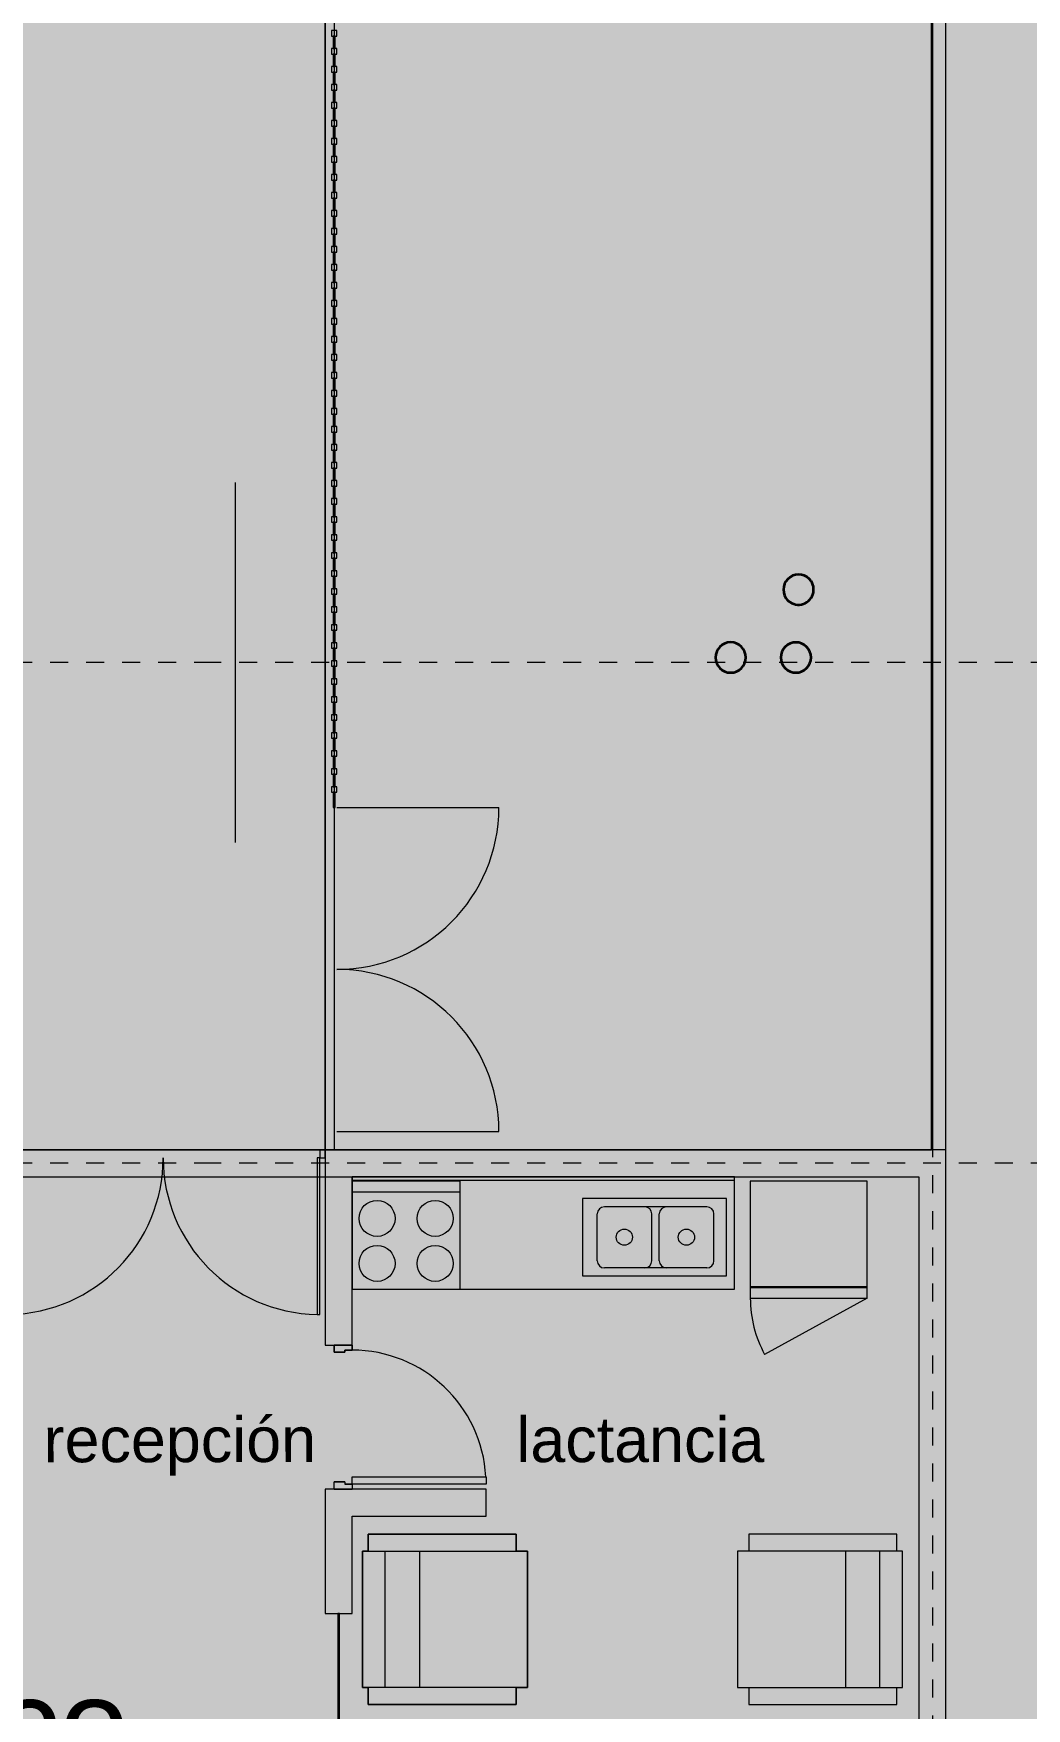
# Model space of a CAD drawing. Header units: metres. Extents: x -11.7 to 73.2, y 41.7 to 99.3.
# Drawn here: x 49.39 to 54.91, y 52.81 to 62.12 of the extents above; entities that cross this region are included whole.
import ezdxf

# ---------------------------------------------------------------- set-up
doc = ezdxf.new("R2010")
doc.units = ezdxf.units.M
doc.linetypes.add('LíneaDeRejilla', pattern=[0.021, 0.012, -0.003, 0.003, -0.003])
for name, color, linetype, lineweight in [('A-BRND', 11, 'Continuous', 5), ('A-DETL', 3, 'Continuous', 5), ('A-DETL-3', 151, 'Continuous', 5), ('A-DETL-GENF', 92, 'Continuous', 5), ('A-GLAZ-CURT', 52, 'Continuous', 9), ('A-GLAZ-CWMG', 51, 'Continuous', 13), ('A-MUEB', 31, 'Continuous', 5), ('A-MURO', 113, 'Continuous', 9), ('A-MURO-ACHU', 111, 'Continuous', 9), ('A-PISO', 51, 'Continuous', 9), ('A-PISO-ACHU', 8, 'Continuous', 9), ('A-PUER', 31, 'Continuous', 5), ('A-PUER-MARC', 31, 'Continuous', 5), ('A-TEXT-NOTA', 2, 'Continuous', 5), ('A-VENT-CORT', 52, 'Continuous', 5), ('A-VENT-CORT-MARC', 51, 'Continuous', 5), ('A-WALL', 113, 'Continuous', 18), ('S-COLS-SYMB', 171, 'Continuous', 35), ('S-REJI', 1, 'Continuous', 5)]:
    doc.layers.add(name, color=color, linetype=linetype, lineweight=lineweight)
doc.styles.add('Arial', font='arial.ttf', dxfattribs={"height": 0.5})
doc.styles.add('Arial_3', font='arial.ttf', dxfattribs={"height": 0.25})

# ---------------------------------------------------------------- blocks, each defined once
blk = doc.blocks.new('Top Rail Type - Top Rail_Internal_-1329734-Nivel 1')
at = {"layer": 'A-BRND'}
for p, q in [((51.0116, 55.9169), (51.0116, 72.1163)), ((51.0116, 72.1163), (51.0116, 55.9169)), ((51.0616, 72.1163), (51.0616, 55.9169)), ((51.0616, 72.1163), (51.0616, 55.9169)), ((51.0116, 55.9169), (51.0116, 55.9169)), ((51.0116, 55.9169), (51.0616, 55.9169)), ((51.0616, 55.9169), (51.0116, 55.9169)), ((51.0616, 55.9169), (51.0616, 55.9169))]:
    blk.add_line(p, q, dxfattribs=at)
blk = doc.blocks.new('PuertaVentana-Batiente-2Cuerpos-ConDivisionHorizontal - 1800x2000 - Division 80-1717527-Nivel 1')
at = {"layer": 'A-PUER'}
for p, q in [((-0.855, 0.84), (-0.87, 0.84)), ((-0.87, 0.84), (-0.87, -0.03)), ((-0.855, -0.03), (-0.855, 0.84)), ((0.855, -0.03), (0.855, 0.84)), ((0.855, 0.84), (0.87, 0.84)), ((0.87, 0.84), (0.87, -0.03)), ((-0.9, -0.03), (-0.9, -0.075)), ((-0.87, -0.03), (-0.9, -0.03)), ((-0.9, -0.075), (-0.87, -0.075)), ((-0.87, -0.075), (-0.87, -0.03)), ((-0.87, -0.03), (-0.855, -0.03)), ((0.87, -0.03), (0.855, -0.03)), ((0.87, -0.075), (0.87, -0.03)), ((0.87, -0.03), (0.9, -0.03)), ((0.9, -0.075), (0.87, -0.075)), ((0.9, -0.03), (0.9, -0.075))]:
    blk.add_line(p, q, dxfattribs=at)
for centre, start, end in [((-0.87, -0.03), 360, 89.01209), ((0.87, -0.03), 90.98791, 180)]:
    blk.add_arc(centre, 0.87, start, end, dxfattribs=at)
blk = doc.blocks.new('Panel de sistema - Vidrio-10-1439889-Nivel 1')
at = {"layer": 'A-GLAZ-CURT'}
for p, q in [((0.035, 0.005), (-0.035, 0.005)), ((-0.035, 0.005), (-0.035, -0.005)), ((0.035, -0.005), (0.035, 0.005)), ((-0.035, -0.005), (0.035, -0.005))]:
    blk.add_line(p, q, dxfattribs=at)
at = {"layer": 'A-VENT-CORT'}
for p, q in [((-0.035, 0.005), (-0.035, 0.005)), ((0.035, 0.005), (0.035, 0.005)), ((-0.035, -0.005), (-0.035, -0.005)), ((0.035, -0.005), (0.035, -0.005))]:
    blk.add_line(p, q, dxfattribs=at)
blk = doc.blocks.new('Panel de sistema - Vidrio-10-1504271-Nivel 1')
at = {"layer": 'A-GLAZ-CURT'}
for p, q in [((0.0425, 0.005), (-0.0425, 0.005)), ((-0.0425, 0.005), (-0.0425, -0.005)), ((0.0425, -0.005), (0.0425, 0.005)), ((-0.0425, -0.005), (0.0425, -0.005))]:
    blk.add_line(p, q, dxfattribs=at)
at = {"layer": 'A-VENT-CORT'}
for p, q in [((-0.0425, 0.005), (-0.0425, 0.005)), ((0.0425, 0.005), (0.0425, 0.005)), ((-0.0425, -0.005), (-0.0425, -0.005)), ((0.0425, -0.005), (0.0425, -0.005))]:
    blk.add_line(p, q, dxfattribs=at)
blk = doc.blocks.new('Montante rectangular - 30x30-1439872-Nivel 1')
at = {"layer": 'A-GLAZ-CWMG'}
for p, q in [((-0.015, 0.015), (0.015, 0.015)), ((-0.015, -0.015), (-0.015, 0.015)), ((0.015, 0.015), (0.015, -0.015)), ((0.015, -0.015), (-0.015, -0.015))]:
    blk.add_line(p, q, dxfattribs=at)
at = {"layer": 'A-VENT-CORT-MARC'}
for p, q in [((-0.015, 0.015), (-0.015, 0.015)), ((0.015, 0.015), (0.015, 0.015)), ((-0.015, -0.015), (-0.015, -0.015)), ((0.015, -0.015), (0.015, -0.015))]:
    blk.add_line(p, q, dxfattribs=at)
blk = doc.blocks.new('M_Door-Curtain-Wall-Double-Storefront - M_Door-Curtain-Wall-Double-Storefront-1504195-Nivel 1')
at = {"layer": 'A-PUER'}
for p, q in [((-0.9, -0.01555), (-0.9, -0.91555)), ((0.9, -0.01555), (0.9, -0.91555))]:
    blk.add_line(p, q, dxfattribs=at)
for centre, start, end in [((-0.9, -0.01555), 270, 360), ((0.9, -0.01555), 180, 270)]:
    blk.add_arc(centre, 0.9, start, end, dxfattribs=at)
blk = doc.blocks.new('M_Counter Top - 600mm Depth-1711526-Nivel 1')
at = {"layer": 'A-MUEB'}
for p, q in [((0.9245, 0), (-1.2005, 0)), ((-1.2005, 0), (-1.2005, -0.625)), ((0.9245, -0.625), (0.9245, 0)), ((-1.2005, -0.019), (0.9245, -0.019)), ((-1.2005, -0.625), (0.9245, -0.625))]:
    blk.add_line(p, q, dxfattribs=at)
blk = doc.blocks.new('Panel de sistema - Vidrio-10-1717792-Nivel 1')
at = {"layer": 'A-GLAZ-CURT'}
for p, q in [((0.4875, 0.005), (-0.4875, 0.005)), ((-0.4875, 0.005), (-0.4875, -0.005)), ((0.4875, -0.005), (0.4875, 0.005)), ((-0.4875, -0.005), (0.4875, -0.005))]:
    blk.add_line(p, q, dxfattribs=at)
at = {"layer": 'A-VENT-CORT'}
for p, q in [((-0.4875, 0.005), (-0.4875, 0.005)), ((0.4875, 0.005), (0.4875, 0.005)), ((-0.4875, -0.005), (-0.4875, -0.005)), ((0.4875, -0.005), (0.4875, -0.005))]:
    blk.add_line(p, q, dxfattribs=at)
blk = doc.blocks.new('Puerta-Batiente-HojaEnCelosia - 800x2200-1053515-Nivel 1')
at = {"layer": 'A-PUER'}
for p, q in [((-0.372, -0.819), (-0.372, -0.075)), ((-0.372, -0.075), (-0.332, -0.075)), ((-0.332, -0.075), (-0.332, -0.819)), ((-0.332, -0.819), (-0.372, -0.819))]:
    blk.add_line(p, q, dxfattribs=at)
blk.add_arc((-0.372, -0.075), 0.744, 273.0819, 0, dxfattribs=at)
at = {"layer": 'A-PUER-MARC', "lineweight": 9}
for p, q in [((-0.4, 0.025), (-0.36, 0.025)), ((-0.4, -0.075), (-0.4, 0.025)), ((-0.36, 0.025), (-0.36, -0.035)), ((0.36, 0.025), (0.4, 0.025)), ((0.36, -0.035), (0.36, 0.025)), ((0.4, 0.025), (0.4, -0.075)), ((-0.372, -0.075), (-0.4, -0.075)), ((-0.372, -0.035), (-0.372, -0.075)), ((-0.36, -0.035), (-0.372, -0.035)), ((0.372, -0.035), (0.36, -0.035)), ((0.372, -0.075), (0.372, -0.035)), ((0.4, -0.075), (0.372, -0.075))]:
    blk.add_line(p, q, dxfattribs=at)
at = {"layer": 'A-PUER-MARC'}
for p, q in [((-0.4, 0.025), (-0.4, 0.025)), ((-0.4, 0.025), (-0.4, -0.075)), ((-0.4, 0.025), (-0.36, 0.025)), ((-0.36, -0.035), (-0.36, 0.025)), ((-0.36, 0.025), (-0.36, 0.025)), ((0.36, 0.025), (0.36, -0.035)), ((0.4, 0.025), (0.36, 0.025)), ((0.36, 0.025), (0.36, 0.025)), ((0.4, -0.075), (0.4, 0.025)), ((0.4, 0.025), (0.4, 0.025)), ((-0.372, -0.075), (-0.4, -0.075)), ((-0.4, -0.075), (-0.4, -0.075)), ((-0.372, -0.035), (-0.372, -0.035)), ((-0.36, -0.035), (-0.372, -0.035)), ((-0.372, -0.075), (-0.372, -0.035)), ((-0.372, -0.075), (-0.372, -0.075)), ((-0.36, -0.035), (-0.36, -0.035)), ((0.36, -0.035), (0.372, -0.035)), ((0.36, -0.035), (0.36, -0.035)), ((0.372, -0.035), (0.372, -0.075)), ((0.372, -0.035), (0.372, -0.035)), ((0.372, -0.075), (0.4, -0.075)), ((0.372, -0.075), (0.372, -0.075)), ((0.4, -0.075), (0.4, -0.075))]:
    blk.add_line(p, q, dxfattribs=at)
blk = doc.blocks.new('M_ Estufa 1 2D - M_ Estufa 1 2D-1707320-Nivel 1')
at = {"layer": 'A-DETL-GENF'}
for p, q in [((0.3, 0.3594), (-0.3, 0.3594)), ((-0.3, 0.3594), (-0.3, -0.2406)), ((-0.3, 0.3), (0.3, 0.3)), ((0.3, -0.2406), (0.3, 0.3594)), ((-0.3, -0.2406), (0.3, -0.2406))]:
    blk.add_line(p, q, dxfattribs=at)
for centre in [(-0.1616, 0.1533), (0.1616, 0.1533), (-0.1616, -0.0967), (0.1616, -0.0967)]:
    blk.add_circle(centre, 0.1, dxfattribs=at)
blk = doc.blocks.new('M- Nevera - 2D - M- Nevera - 2D-1708126-Nivel 1')
at = {"layer": 'A-DETL-GENF'}
for p, q in [((0.3077, 0.3594), (-0.3423, 0.3594)), ((-0.3423, 0.3594), (-0.3423, -0.2906)), ((0.3077, -0.2906), (0.3077, 0.3594)), ((-0.3423, -0.225), (0.3077, -0.225)), ((-0.3423, -0.23), (0.3077, -0.23)), ((-0.3423, -0.2906), (0.3077, -0.2906)), ((0.3077, -0.2906), (-0.2626, -0.6023))]:
    blk.add_line(p, q, dxfattribs=at)
blk.add_arc((0.3077, -0.2906), 0.65, 180, 208.66021, dxfattribs=at)
blk = doc.blocks.new('M_Poceta SOCODA Doble 80x43 2d_ - M_Poceta SOCODA Doble 80x43 2d_-1708564-Nivel 1')
at = {"layer": 'A-DETL-GENF'}
for p, q in [((0.8, 0.43), (0, 0.43)), ((0, 0.43), (0, 0)), ((0.1093, 0.3864), (0.3332, 0.3864)), ((0.3332, 0.3864), (0.4543, 0.3864)), ((0.4543, 0.3864), (0.6782, 0.3864)), ((0.8, 0), (0.8, 0.43)), ((0.0693, 0.3475), (0.0693, 0.0863)), ((0.3732, 0.3475), (0.3732, 0.0863)), ((0.4143, 0.3475), (0.4143, 0.0863)), ((0.7182, 0.3475), (0.7182, 0.0863)), ((0, 0), (0.8, 0)), ((0.1093, 0.0474), (0.3332, 0.0474)), ((0.3332, 0.0474), (0.4543, 0.0474)), ((0.4543, 0.0474), (0.6782, 0.0474))]:
    blk.add_line(p, q, dxfattribs=at)
for centre in [(0.2225, 0.2158), (0.5675, 0.2158)]:
    blk.add_circle(centre, 0.045, dxfattribs=at)
for centre, start, end in [((0.1093, 0.3464), 90, 178.41109), ((0.3332, 0.3464), 1.58891, 90), ((0.4543, 0.3464), 90, 178.41109), ((0.6782, 0.3464), 1.58891, 90), ((0.1093, 0.0874), 181.58891, 270), ((0.3332, 0.0874), 270, 358.41109), ((0.4543, 0.0874), 181.58891, 270), ((0.6782, 0.0874), 270, 358.41109)]:
    blk.add_arc(centre, 0.04, start, end, dxfattribs=at)
blk = doc.blocks.new('PoltronaTipo02-Planta - PoltronaTipo02-Planta-950186-Nivel 1')
at = {"layer": 'A-DETL-GENF'}
for p, q in [((-0.3789, 0.4263), (-0.4737, 0.4263)), ((-0.4737, 0.4263), (-0.4737, -0.3947)), ((-0.3789, 0.4263), (-0.4737, 0.4263)), ((-0.4737, 0.4263), (-0.4737, -0.3947)), ((0.3789, 0.4579), (-0.3789, 0.4579)), ((-0.3789, 0.4579), (-0.3789, 0.4263)), ((0.3789, 0.4579), (-0.3789, 0.4579)), ((-0.3789, 0.4579), (-0.3789, -0.4579)), ((0.3789, 0.4263), (0.3789, 0.4579)), ((0.3789, -0.4579), (0.3789, 0.4579)), ((0.4737, 0.4263), (0.3789, 0.4263)), ((0.4737, 0.4263), (0.3789, 0.4263)), ((0.4737, -0.3947), (0.4737, 0.4263)), ((0.4737, -0.3947), (0.4737, 0.4263)), ((0.3789, 0.3316), (-0.3789, 0.3316)), ((-0.3789, 0.1421), (0.3789, 0.1421)), ((-0.4737, -0.3947), (-0.3789, -0.3947)), ((-0.4737, -0.3947), (-0.3789, -0.3947)), ((-0.3789, -0.3947), (-0.3789, -0.4579)), ((-0.3789, -0.4579), (0.3789, -0.4579)), ((-0.3789, -0.4579), (0.3789, -0.4579)), ((0.3789, -0.4579), (0.3789, -0.3947)), ((0.3789, -0.3947), (0.4737, -0.3947)), ((0.3789, -0.3947), (0.4737, -0.3947))]:
    blk.add_line(p, q, dxfattribs=at)
blk = doc.blocks.new('PoltronaTipo02-Planta - PoltronaTipo02-Planta-1728848-Nivel 1')
at = {"layer": 'A-DETL-GENF'}
for p, q in [((-0.3789, 0.3947), (-0.4737, 0.3947)), ((-0.4737, 0.3947), (-0.4737, -0.4263)), ((-0.4737, -0.4263), (-0.4737, 0.3947)), ((-0.4737, 0.3947), (-0.3789, 0.3947)), ((0.3789, 0.4579), (-0.3789, 0.4579)), ((-0.3789, 0.4579), (-0.3789, 0.3947)), ((-0.3789, -0.4579), (-0.3789, 0.4579)), ((-0.3789, 0.4579), (0.3789, 0.4579)), ((0.3789, 0.3947), (0.3789, 0.4579)), ((0.3789, 0.4579), (0.3789, -0.4579)), ((0.4737, 0.3947), (0.3789, 0.3947)), ((0.3789, 0.3947), (0.4737, 0.3947)), ((0.4737, -0.4263), (0.4737, 0.3947)), ((0.4737, 0.3947), (0.4737, -0.4263)), ((-0.3789, -0.1421), (0.3789, -0.1421)), ((0.3789, -0.3316), (-0.3789, -0.3316)), ((-0.4737, -0.4263), (-0.3789, -0.4263)), ((-0.3789, -0.4263), (-0.4737, -0.4263)), ((-0.3789, -0.4263), (-0.3789, -0.4579)), ((-0.3789, -0.4579), (0.3789, -0.4579)), ((0.3789, -0.4579), (-0.3789, -0.4579)), ((0.3789, -0.4579), (0.3789, -0.4263)), ((0.3789, -0.4263), (0.4737, -0.4263)), ((0.4737, -0.4263), (0.3789, -0.4263))]:
    blk.add_line(p, q, dxfattribs=at)

msp = doc.modelspace()

# ---------------------------------------------------------------- hatches: boundary and pattern name
at = {"layer": 'A-DETL-GENF'}
for color, points in [(10, [(20.1517, 57.7169), (47.9687, 73.2846), (49.2072, 71.0877), (54.3808, 73.9965), (54.3808, 55.9169), (49.2365, 55.9169), (49.2365, 57.7169)]), (7, [(54.4615, 48.3419), (54.4615, 48.2669), (42.0765, 48.2669), (42.0765, 55.9169), (54.4615, 55.9169)])]:
    msp.add_hatch(color=color, dxfattribs=at).paths.add_polyline_path(points, flags=0)
at = {"layer": 'A-MURO-ACHU', "lineweight": 5}
h = msp.add_hatch(color=256, dxfattribs=at)
h.paths.add_polyline_path([(51.0116, 55.7669), (51.0116, 55.9169), (54.4615, 55.9169), (54.4615, 55.7669), (54.3115, 55.7669), (51.1616, 55.7669)], flags=0)
h.paths.add_polyline_path([(42.9965, 55.7669), (42.9965, 55.9169), (49.2116, 55.9169), (49.2116, 55.7669), (49.0616, 55.7669), (47.5616, 55.7669), (47.4116, 55.7669), (43.0865, 55.7669)], flags=0)
h = msp.add_hatch(color=256, dxfattribs=at)
h.paths.add_polyline_path([(51.0116, 54.032), (51.1616, 54.032), (51.1616, 53.882), (51.1616, 53.3419), (51.0116, 53.3419)], flags=0)
h.paths.add_polyline_path([(51.0116, 55.7669), (51.1616, 55.7669), (51.1616, 54.832), (51.0116, 54.832)], flags=0)
for points in [[(54.3115, 55.7669), (54.4615, 55.7669), (54.4615, 48.2669), (54.3115, 48.2669), (54.3115, 48.4169)], [(51.1616, 53.882), (51.1616, 54.032), (51.9056, 54.032), (51.9056, 53.882)]]:
    msp.add_hatch(color=256, dxfattribs=at).paths.add_polyline_path(points, flags=0)
at = {"layer": 'A-PISO-ACHU', "lineweight": 5}
h = msp.add_hatch(color=256, dxfattribs=at)
edge = h.paths.add_edge_path(flags=0)
edge.add_line((-11.7445, 67.4776), (-11.7445, 68.9916))
edge.add_line((-11.7445, 68.9916), (20.6801, 87.2404))
edge.add_line((20.6801, 87.2404), (42.7634, 99.3209))
edge.add_line((42.7634, 99.3209), (49.0143, 99.3209))
edge.add_line((49.0143, 99.3209), (22.1357, 84.6171))
edge.add_line((22.1357, 84.6171), (-8.4217, 67.4192))
edge.add_arc((-9.9695, 75.3717), 8.1018, 263.70195, 281.01358, ccw=False)
edge.add_arc((-12.5327, 60.5221), 7, 76.16032, 83.5347)
h.paths.add_polyline_path([(73.1577, 99.3209), (73.1577, 41.6604)], flags=0)
edge = h.paths.add_edge_path(flags=0)
edge.add_line((69.8508, 99.3209), (73.1577, 99.3209))
edge.add_line((65.9158, 97.1683), (69.8508, 99.3209))
edge = h.paths.add_edge_path(flags=0)
edge.add_line((73.1577, 51.9042), (73.1577, 50.9085))
edge.add_line((73.1577, 50.9085), (67.4094, 50.9125))
edge.add_line((67.4094, 50.9125), (67.406, 45.89))
edge.add_arc((67.7688, 48.868), 3, 197.80909, 263.05317, ccw=False)
edge.add_line((64.9126, 47.9505), (64.9265, 52.0568))
edge.add_arc((67.3569, 51.8382), 2.4403, 138.46961, 174.86173, ccw=False)
edge.add_line((65.5301, 53.4562), (67.4123, 55.1462))
edge.add_line((67.4123, 55.1462), (67.4382, 93.14))
edge.add_line((67.4382, 93.14), (65.5663, 94.5105))
edge.add_arc((67.872, 96.4299), 3, 186.29702, 219.77582, ccw=False)
edge.add_line((64.8901, 96.1008), (64.8898, 96.1793))
edge.add_line((64.8898, 96.1793), (64.8841, 98.083))
edge.add_arc((67.8714, 97.808), 3, 152.38667, 174.74085, ccw=False)
edge.add_arc((100.8135, 69.2922), 46.4949, 139.77062, 139.96788, ccw=False)
edge.add_line((65.3163, 99.3209), (73.1577, 99.3209))
edge.add_line((65.9178, 96.1564), (65.9158, 97.1683))
edge.add_arc((67.9002, 96.4214), 2, 187.61416, 217.58475)
edge.add_line((66.3153, 95.2015), (68.4157, 93.6638))
edge.add_line((68.4157, 93.6638), (68.4316, 51.911))
edge.add_line((68.4316, 51.911), (73.1577, 51.9042))
h.paths.add_polyline_path([(20.1051, 57.7169), (26.6837, 61.3986), (27.9973, 59.0622), (49.2365, 71.0357), (49.2365, 57.7169)], flags=0)
edge = h.paths.add_edge_path(flags=0)
edge.add_line((-5.7118, 46.0009), (54.4615, 46.0009))
edge.add_line((54.4615, 46.0009), (54.4615, 90.9023))
edge.add_line((54.4615, 90.9023), (26.9878, 75.8729))
edge.add_line((26.9878, 75.8729), (-6.3365, 57.1178))
edge.add_arc((5.0702, 53.3169), 12.0233, 127.35032, 161.5712, ccw=False)
edge.add_line((-2.2242, 62.8747), (25.5322, 78.4962))
edge.add_line((25.5322, 78.4962), (55.4126, 94.8421))
edge.add_arc((56.8058, 92.0337), 3.135, 2.60802, 116.38523, ccw=False)
edge.add_line((59.9376, 92.1763), (59.9338, 86.617))
edge.add_line((59.9338, 86.617), (57.4314, 79.6617))
edge.add_line((57.4314, 79.6617), (57.4109, 49.6328))
edge.add_line((57.4109, 49.6328), (57.4076, 44.7668))
edge.add_arc((59.4076, 44.7654), 2, 179.96092, 218.80926)
edge.add_line((57.8491, 43.512), (59.3383, 41.6604))
edge.add_line((59.3383, 41.6604), (54.9031, 41.6604))
edge.add_line((54.9031, 41.6604), (54.9045, 42.4666))
edge.add_line((54.9045, 42.4666), (49.9037, 42.473))
edge.add_line((49.9037, 42.473), (49.9031, 41.6604))
edge.add_line((49.9031, 41.6604), (40.8603, 41.6604))
edge.add_line((40.8603, 41.6604), (40.8489, 42.4259))
edge.add_line((40.8489, 42.4259), (19.6691, 42.4259))
edge.add_line((19.6691, 42.4259), (19.6628, 41.6604))
edge.add_line((19.6628, 41.6604), (-5.714, 41.6604))
edge.add_line((-5.714, 41.6604), (-5.7118, 46.0009))
h = msp.add_hatch(color=256, dxfattribs=at)
h.paths.add_polyline_path([(73.1577, 99.3209), (73.1577, 41.6604)], flags=0)
edge = h.paths.add_edge_path(flags=0)
edge.add_line((49.0166, 99.3209), (73.1577, 99.3209))
edge.add_line((65.2926, 99.3209), (73.1577, 99.3209))
edge.add_arc((100.8053, 69.3106), 46.4949, 139.80025, 140.00696)
edge.add_arc((67.8438, 97.8039), 3, 152.42575, 174.77992)
edge.add_line((64.8562, 98.0768), (64.8617, 96.6002))
edge.add_line((64.8617, 96.6002), (59.4653, 93.6433))
edge.add_arc((56.7821, 92.022), 3.135, 31.14184, 116.42431)
edge.add_line((55.387, 94.8295), (25.5178, 78.4632))
edge.add_line((25.5178, 78.4632), (-2.228, 62.8228))
edge.add_arc((5.0729, 53.27), 12.0233, 127.3894, 158.5358)
edge.add_arc((-12.5349, 60.4631), 7, 276.48335, 336.479, ccw=False)
edge.add_line((-11.7445, 53.5079), (-11.7445, 67.4184))
edge.add_arc((-12.5349, 60.4631), 7, 76.1994, 83.51665, ccw=False)
edge.add_arc((-9.9818, 75.3145), 8.1018, 263.74102, 281.05266)
edge.add_line((-8.4286, 67.3631), (22.1171, 84.5818))
edge.add_line((22.1171, 84.5818), (49.0166, 99.3209))
h = msp.add_hatch(color=256, dxfattribs=at)
h.paths.add_polyline_path([(5.0183, 49.0163), (5.8026, 47.6169), (10.8351, 47.6169), (10.8351, 50.9017), (9.2102, 49.9908), (8.6236, 51.0372)], flags=0)
h.paths.add_polyline_path([(54.3115, 87.2328), (50.3494, 85.0119), (52.1097, 81.8716), (54.3115, 83.1058)], flags=0)
h.paths.add_polyline_path([(47.9626, 73.2955), (20.0811, 57.6669), (44.0865, 57.6669), (44.0865, 68.1681), (49.2212, 71.0628)], flags=0)
h.paths.add_polyline_path([(-5.4663, 53.8623), (-1.1005, 56.3095), (-1.628, 57.2507), (44.0772, 82.8706), (44.6048, 81.9293), (54.4615, 87.4544), (54.4615, 80.7558), (54.2865, 80.6577), (54.2865, 77.0956), (54.4615, 77.1942), (54.4615, 74.0419), (51.0616, 72.1303), (51.0616, 55.9169), (54.4615, 55.9169), (54.4615, 48.2669), (53.7615, 48.2669), (53.7615, 47.4669), (12.1412, 47.4669), (12.1412, 48.2669), (10.9851, 48.2669), (10.9851, 47.4669), (1.8887, 47.4669), (2.2039, 47.6436), (1.3237, 49.2137), (-1.8602, 47.429)], flags=0)
h = msp.add_hatch(color=256, dxfattribs=at)
h.paths.add_polyline_path([(42.0615, 55.7669), (36.7162, 55.7669), (36.7162, 48.8519), (42.0615, 48.8519)], flags=0)
h.paths.add_polyline_path([(21.7835, 60.8543), (28.3799, 64.5519), (24.9032, 70.7542), (18.3074, 67.0556)], flags=0)
h.paths.add_polyline_path([(49.1615, 73.8961), (20.2087, 57.6669), (49.1615, 57.6669)], flags=0)
h.paths.add_polyline_path([(-5.4652, 53.8604), (-1.1055, 56.3078), (-1.6336, 57.2463), (-1.235, 57.4697), (-1.0431, 57.1276), (17.9155, 67.7547), (18.1041, 67.4184), (44.3273, 82.1177), (44.474, 81.856), (54.4615, 87.4544), (54.4615, 83.2306), (58.0015, 83.2306), (58.0015, 51.8919), (54.4615, 51.8919), (54.4615, 48.2669), (10.9851, 48.2669), (10.9851, 47.4669), (1.8887, 47.4669), (2.2257, 47.6558), (1.3454, 49.2261), (-1.8591, 47.4272)], flags=0)

# ---------------------------------------------------------------- linework, layer by layer
at = {"layer": 'A-DETL'}
for p, q in [((50.5116, 59.6242), (50.5116, 58.6242)), ((50.5116, 58.6242), (50.5116, 57.6242)), ((50.5116, 58.6242), (50.5116, 57.6242))]:
    msp.add_line(p, q, dxfattribs=at)
at = {"layer": 'A-DETL-3'}
for p, q in [((54.3808, 55.9169), (54.3808, 73.9965)), ((54.4615, 55.9169), (42.0765, 55.9169)), ((49.2365, 55.9169), (54.3808, 55.9169)), ((54.4615, 48.3419), (54.4615, 55.9169))]:
    msp.add_line(p, q, dxfattribs=at)
at = {"layer": 'A-MURO'}
msp.add_line((49.3115, 55.7669), (51.1616, 55.7669), dxfattribs=at)
at = {"layer": 'A-PISO'}
for p, q in [((54.4615, 46.0009), (54.4615, 90.9023)), ((54.3865, 80.7138), (54.3865, 55.9169)), ((51.0616, 72.1303), (51.0616, 55.9169)), ((51.0116, 55.9169), (42.1965, 55.9169))]:
    msp.add_line(p, q, dxfattribs=at)
at = {"layer": 'A-WALL'}
for p, q in [((54.4615, 55.9169), (51.0116, 55.9169)), ((51.0116, 55.9169), (51.0116, 54.832)), ((54.4615, 48.2669), (54.4615, 55.9169)), ((51.1616, 55.7669), (54.3115, 55.7669)), ((51.1616, 54.832), (51.1616, 55.7669)), ((54.3115, 55.7669), (54.3115, 48.4169)), ((51.0116, 54.832), (51.1616, 54.832)), ((51.0116, 54.032), (51.0116, 53.3419)), ((51.9056, 54.032), (51.0116, 54.032)), ((51.9056, 53.882), (51.9056, 54.032)), ((51.1616, 53.3419), (51.1616, 53.882)), ((51.1616, 53.882), (51.9056, 53.882)), ((51.0116, 53.3419), (51.1616, 53.3419))]:
    msp.add_line(p, q, dxfattribs=at)
at = {"layer": 'S-COLS-SYMB'}
for centre, radius, start, end in [((53.6422, 59.0285), 0.0841, 34, 214), ((53.6422, 59.0285), 0.0841, 214, 34), ((53.2652, 58.6515), 0.0842, 90, 270), ((53.2652, 58.6515), 0.0842, 270, 90), ((53.6278, 58.6515), 0.0841, 45, 225), ((53.6278, 58.6515), 0.0841, 225, 45)]:
    msp.add_arc(centre, radius, start, end, dxfattribs=at)
at = {"layer": 'S-REJI', "linetype": 'LíneaDeRejilla'}
for p, q in [((54.3865, 86.575), (54.3865, 52.4088)), ((50.3839, 58.6242), (6.7534, 58.6242)), ((56.6339, 58.6242), (50.3839, 58.6242)), ((50.3839, 55.8419), (6.7534, 55.8419)), ((56.6339, 55.8419), (50.3839, 55.8419))]:
    msp.add_line(p, q, dxfattribs=at)

# ---------------------------------------------------------------- block references
at = {"layer": 'A-BRND'}
msp.add_blockref('Top Rail Type - Top Rail_Internal_-1329734-Nivel 1', (0, 0), dxfattribs=at)
at = {"layer": 'A-DETL-GENF'}
for name, p in [('M_ Estufa 1 2D - M_ Estufa 1 2D-1707320-Nivel 1', (51.4616, 55.3825)), ('M- Nevera - 2D - M- Nevera - 2D-1708126-Nivel 1', (53.7166, 55.3825))]:
    msp.add_blockref(name, p, dxfattribs=at)
for name, p, rotation in [('M_Poceta SOCODA Doble 80x43 2d_ - M_Poceta SOCODA Doble 80x43 2d_-1708564-Nivel 1', (53.2416, 55.6472), 180), ('PoltronaTipo02-Planta - PoltronaTipo02-Planta-1728848-Nivel 1', (51.6775, 53.3084), 270.0000000000005), ('PoltronaTipo02-Planta - PoltronaTipo02-Planta-950186-Nivel 1', (53.7615, 53.3084), 269.9999999999995)]:
    msp.add_blockref(name, p, dxfattribs=dict(at, rotation=rotation))
at = {"layer": 'A-MUEB'}
msp.add_blockref('M_Counter Top - 600mm Depth-1711526-Nivel 1', (52.3621, 55.7669), dxfattribs=at)
at = {"layer": 'A-PUER'}
for name, p, rotation in [('M_Door-Curtain-Wall-Double-Storefront - M_Door-Curtain-Wall-Double-Storefront-1504195-Nivel 1', (51.0616, 56.9187), 90), ('PuertaVentana-Batiente-2Cuerpos-ConDivisionHorizontal - 1800x2000 - Division 80-1717527-Nivel 1', (50.1116, 55.8419), 180), ('Puerta-Batiente-HojaEnCelosia - 800x2200-1053515-Nivel 1', (51.0866, 54.432), 90)]:
    msp.add_blockref(name, p, dxfattribs=dict(at, rotation=rotation))
at = {"layer": 'A-VENT-CORT'}
for name, p, rotation in [('Panel de sistema - Vidrio-10-1439889-Nivel 1', (51.0616, 62.0687), 269.9999999999999), ('Panel de sistema - Vidrio-10-1439889-Nivel 1', (51.0616, 61.9687), 269.9999999999999), ('Panel de sistema - Vidrio-10-1439889-Nivel 1', (51.0616, 61.8687), 269.9999999999999), ('Panel de sistema - Vidrio-10-1439889-Nivel 1', (51.0616, 61.7687), 269.9999999999999), ('Panel de sistema - Vidrio-10-1439889-Nivel 1', (51.0616, 61.6687), 269.9999999999999), ('Panel de sistema - Vidrio-10-1439889-Nivel 1', (51.0616, 61.5687), 269.9999999999999), ('Panel de sistema - Vidrio-10-1439889-Nivel 1', (51.0616, 61.4687), 269.9999999999999), ('Panel de sistema - Vidrio-10-1439889-Nivel 1', (51.0616, 61.3687), 269.9999999999999), ('Panel de sistema - Vidrio-10-1439889-Nivel 1', (51.0616, 61.2687), 269.9999999999999), ('Panel de sistema - Vidrio-10-1439889-Nivel 1', (51.0616, 61.1687), 269.9999999999999), ('Panel de sistema - Vidrio-10-1439889-Nivel 1', (51.0616, 61.0687), 269.9999999999999), ('Panel de sistema - Vidrio-10-1439889-Nivel 1', (51.0616, 60.9687), 269.9999999999999), ('Panel de sistema - Vidrio-10-1439889-Nivel 1', (51.0616, 60.8687), 269.9999999999999), ('Panel de sistema - Vidrio-10-1439889-Nivel 1', (51.0616, 60.7687), 269.9999999999999), ('Panel de sistema - Vidrio-10-1439889-Nivel 1', (51.0616, 60.6687), 269.9999999999999), ('Panel de sistema - Vidrio-10-1439889-Nivel 1', (51.0616, 60.5687), 269.9999999999999), ('Panel de sistema - Vidrio-10-1439889-Nivel 1', (51.0616, 60.4687), 269.9999999999999), ('Panel de sistema - Vidrio-10-1439889-Nivel 1', (51.0616, 60.3687), 269.9999999999999), ('Panel de sistema - Vidrio-10-1439889-Nivel 1', (51.0616, 60.2687), 269.9999999999999), ('Panel de sistema - Vidrio-10-1439889-Nivel 1', (51.0616, 60.1687), 269.9999999999999), ('Panel de sistema - Vidrio-10-1439889-Nivel 1', (51.0616, 60.0687), 269.9999999999999), ('Panel de sistema - Vidrio-10-1439889-Nivel 1', (51.0616, 59.9687), 269.9999999999999), ('Panel de sistema - Vidrio-10-1439889-Nivel 1', (51.0616, 59.8687), 269.9999999999999), ('Panel de sistema - Vidrio-10-1439889-Nivel 1', (51.0616, 59.7687), 269.9999999999999), ('Panel de sistema - Vidrio-10-1439889-Nivel 1', (51.0616, 59.6687), 269.9999999999999), ('Panel de sistema - Vidrio-10-1439889-Nivel 1', (51.0616, 59.5687), 269.9999999999999), ('Panel de sistema - Vidrio-10-1439889-Nivel 1', (51.0616, 59.4687), 269.9999999999999), ('Panel de sistema - Vidrio-10-1439889-Nivel 1', (51.0616, 59.3687), 269.9999999999999), ('Panel de sistema - Vidrio-10-1439889-Nivel 1', (51.0616, 59.2687), 269.9999999999999), ('Panel de sistema - Vidrio-10-1439889-Nivel 1', (51.0616, 59.1687), 269.9999999999999), ('Panel de sistema - Vidrio-10-1439889-Nivel 1', (51.0616, 59.0687), 269.9999999999999), ('Panel de sistema - Vidrio-10-1439889-Nivel 1', (51.0616, 58.9687), 269.9999999999999), ('Panel de sistema - Vidrio-10-1439889-Nivel 1', (51.0616, 58.8687), 269.9999999999999), ('Panel de sistema - Vidrio-10-1439889-Nivel 1', (51.0616, 58.7687), 269.9999999999999), ('Panel de sistema - Vidrio-10-1439889-Nivel 1', (51.0616, 58.6687), 269.9999999999999), ('Panel de sistema - Vidrio-10-1439889-Nivel 1', (51.0616, 58.5687), 269.9999999999999), ('Panel de sistema - Vidrio-10-1439889-Nivel 1', (51.0616, 58.4687), 269.9999999999999), ('Panel de sistema - Vidrio-10-1439889-Nivel 1', (51.0616, 58.3687), 269.9999999999999), ('Panel de sistema - Vidrio-10-1439889-Nivel 1', (51.0616, 58.2687), 269.9999999999999), ('Panel de sistema - Vidrio-10-1439889-Nivel 1', (51.0616, 58.1687), 269.9999999999999), ('Panel de sistema - Vidrio-10-1439889-Nivel 1', (51.0616, 58.0687), 269.9999999999999), ('Panel de sistema - Vidrio-10-1439889-Nivel 1', (51.0616, 57.9687), 269.9999999999999), ('Panel de sistema - Vidrio-10-1504271-Nivel 1', (51.0616, 57.8612), 269.9999999999999), ('Panel de sistema - Vidrio-10-1717792-Nivel 1', (51.0866, 52.8544), 270)]:
    msp.add_blockref(name, p, dxfattribs=dict(at, rotation=rotation))
at = {"layer": 'A-VENT-CORT-MARC', "extrusion": (0, 0, -1), "rotation": 270.0000000000001}
for p in [(-51.0616, 62.1187), (-51.0616, 62.0187), (-51.0616, 61.9187), (-51.0616, 61.8187), (-51.0616, 61.7187), (-51.0616, 61.6187), (-51.0616, 61.5187), (-51.0616, 61.4187), (-51.0616, 61.3187), (-51.0616, 61.2187), (-51.0616, 61.1187), (-51.0616, 61.0187), (-51.0616, 60.9187), (-51.0616, 60.8187), (-51.0616, 60.7187), (-51.0616, 60.6187), (-51.0616, 60.5187), (-51.0616, 60.4187), (-51.0616, 60.3187), (-51.0616, 60.2187), (-51.0616, 60.1187), (-51.0616, 60.0187), (-51.0616, 59.9187), (-51.0616, 59.8187), (-51.0616, 59.7187), (-51.0616, 59.6187), (-51.0616, 59.5187), (-51.0616, 59.4187), (-51.0616, 59.3187), (-51.0616, 59.2187), (-51.0616, 59.1187), (-51.0616, 59.0187), (-51.0616, 58.9187), (-51.0616, 58.8187), (-51.0616, 58.7187), (-51.0616, 58.6187), (-51.0616, 58.5187), (-51.0616, 58.4187), (-51.0616, 58.3187), (-51.0616, 58.2187), (-51.0616, 58.1187), (-51.0616, 58.0187), (-51.0616, 57.9187)]:
    msp.add_blockref('Montante rectangular - 30x30-1439872-Nivel 1', p, dxfattribs=at)

# ---------------------------------------------------------------- texts
at = {"layer": 'A-TEXT-NOTA', "color": 7, "insert": (49.4469, 54.431), "char_height": 0.25, "width": 1.843881, "attachment_point": 1, "rotation": 0.06921, "style": 'Arial_3'}
msp.add_mtext('recepción', dxfattribs=at)
at = {"layer": 'A-TEXT-NOTA', "color": 7, "attachment_point": 1}
for s, insert, char_height, width, style in [('lactancia', (52.0744, 54.432), 0.25, 1.683544, 'Arial_3'), ('ambiente pedagógico ', (43.2436, 52.9756), 0.5, 8.537972, 'Arial')]:
    msp.add_mtext(s, dxfattribs=dict(at, insert=insert, char_height=char_height, width=width, style=style))

doc.saveas('drawing.dxf')
